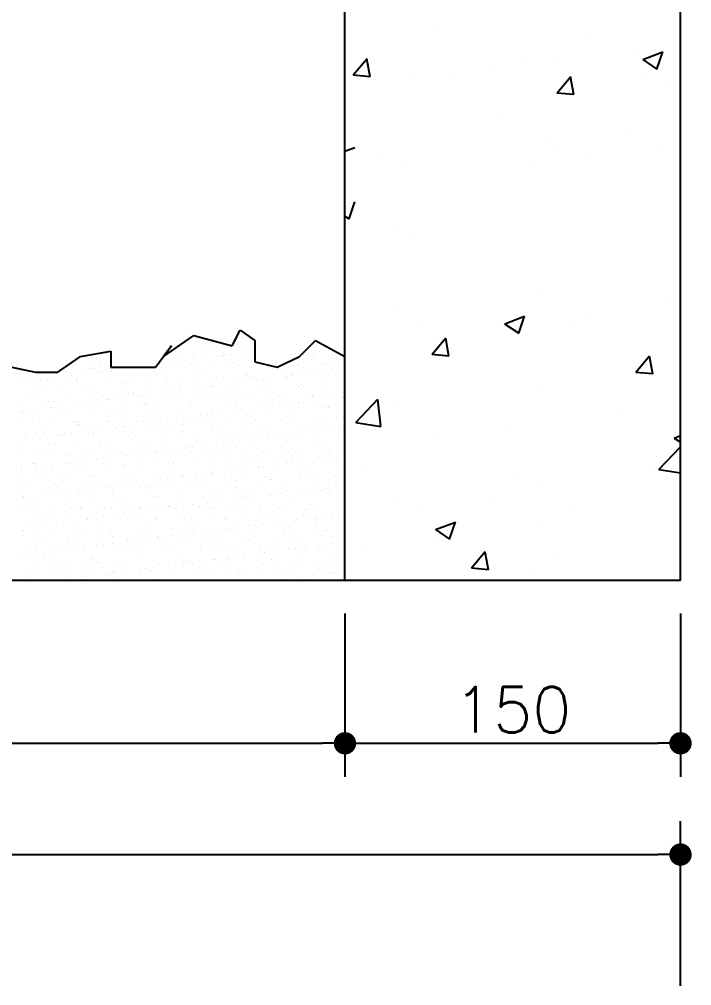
# Model space of a CAD drawing. Extents: x -115 to 23, y 4 to 69.
# Drawn here: x -13.032 to -10.027, y 43.453 to 47.774 of the extents above; entities that cross this region are included whole.
import ezdxf
from ezdxf.enums import TextEntityAlignment as Align

# ---------------------------------------------------------------- set-up
doc = ezdxf.new("R2010")
doc.units = 0
doc.header["$MEASUREMENT"] = 0
doc.layers.get('0').update_dxf_attribs({"linetype": 'CONTINUOUS'})
for name, color, linetype in [('DETALHES', 6, 'CONTINUOUS'), ('nivel', 4, 'CONTINUOUS'), ('PAR', 4, 'CONTINUOUS')]:
    doc.layers.add(name, color=color, linetype=linetype)
doc.styles.add('ROMANS', font='romans.shx', dxfattribs={"height": 0.2})

# ---------------------------------------------------------------- blocks, each defined once
blk = doc.blocks.new('DOT')
at = {"layer": 'PAR', "color": 0, "linetype": 'ByBlock'}
blk.add_line((-0.5, 0), (-1, 0), dxfattribs=at)
at = {"layer": 'PAR', "color": 0, "linetype": 'ByBlock', "const_width": 0.5}
blk.add_lwpolyline([(-0.25, 0, 1), (0.25, 0, 1)], format="xyb", close=True, dxfattribs=at)

msp = doc.modelspace()

# ---------------------------------------------------------------- linework, layer by layer
at = {"color": 0}
for p, q in [((-12.2692, 46.3403), (-12.2692, 46.3403)), ((-12.1757, 46.3296), (-12.1757, 46.3296)), ((-11.7211, 46.3234), (-11.7211, 46.3234)), ((-12.349, 46.2916), (-12.349, 46.2916)), ((-12.326, 46.2858), (-12.326, 46.2858)), ((-12.1933, 46.2919), (-12.1933, 46.2919)), ((-12.1859, 46.3204), (-12.1859, 46.3204)), ((-12.1259, 46.284), (-12.1259, 46.284)), ((-12.055, 46.322), (-12.055, 46.322)), ((-12.0376, 46.2922), (-12.0376, 46.2922)), ((-12.0163, 46.2846), (-12.0163, 46.2846)), ((-11.9903, 46.288), (-11.9903, 46.288)), ((-11.7262, 46.2927), (-11.7262, 46.2927)), ((-12.6793, 46.2463), (-12.6793, 46.2463)), ((-12.6701, 46.2379), (-12.6701, 46.2379)), ((-12.6442, 46.265), (-12.6442, 46.265)), ((-12.3812, 46.2692), (-12.3812, 46.2692)), ((-12.3534, 46.2402), (-12.3534, 46.2402)), ((-12.2855, 46.2491), (-12.2855, 46.2491)), ((-12.2762, 46.2402), (-12.2762, 46.2402)), ((-12.2594, 46.2525), (-12.2594, 46.2525)), ((-12.2503, 46.2709), (-12.2503, 46.2709)), ((-12.2188, 46.2579), (-12.2188, 46.2579)), ((-12.1509, 46.2668), (-12.1509, 46.2668)), ((-12.1248, 46.2703), (-12.1248, 46.2703)), ((-12.1224, 46.2703), (-12.1224, 46.2703)), ((-12.1167, 46.2756), (-12.1167, 46.2756)), ((-12.0842, 46.2756), (-12.0842, 46.2756)), ((-12.0732, 46.2357), (-12.0732, 46.2357)), ((-11.9874, 46.2752), (-11.9874, 46.2752)), ((-11.7286, 46.2762), (-11.7286, 46.2762)), ((-11.7228, 46.2779), (-11.7228, 46.2779)), ((-11.7136, 46.2695), (-11.7136, 46.2695)), ((-13.0297, 46.2041), (-13.0297, 46.2041)), ((-12.8296, 46.2024), (-12.8296, 46.2024)), ((-12.8204, 46.194), (-12.8204, 46.194)), ((-12.717, 46.2276), (-12.717, 46.2276)), ((-12.7116, 46.2132), (-12.7116, 46.2132)), ((-12.6959, 46.2142), (-12.6959, 46.2142)), ((-12.6892, 46.196), (-12.6892, 46.196)), ((-12.6632, 46.1994), (-12.6632, 46.1994)), ((-12.6266, 46.198), (-12.6266, 46.198)), ((-12.6225, 46.2047), (-12.6225, 46.2047)), ((-12.5766, 46.2181), (-12.5766, 46.2181)), ((-12.5546, 46.2137), (-12.5546, 46.2137)), ((-12.5402, 46.2145), (-12.5402, 46.2145)), ((-12.5286, 46.2171), (-12.5286, 46.2171)), ((-12.4265, 46.1963), (-12.4265, 46.1963)), ((-12.4056, 46.2282), (-12.4056, 46.2282)), ((-12.394, 46.2348), (-12.394, 46.2348)), ((-12.3845, 46.2148), (-12.3845, 46.2148)), ((-12.3178, 46.2192), (-12.3178, 46.2192)), ((-12.267, 46.2317), (-12.267, 46.2317)), ((-12.2499, 46.2285), (-12.2499, 46.2285)), ((-12.2288, 46.215), (-12.2288, 46.215)), ((-12.1827, 46.224), (-12.1827, 46.224)), ((-12.0942, 46.2288), (-12.0942, 46.2288)), ((-12.0731, 46.2153), (-12.0731, 46.2153)), ((-12.0518, 46.2257), (-12.0518, 46.2257)), ((-11.9385, 46.229), (-11.9385, 46.229)), ((-11.9239, 46.2251), (-11.9239, 46.2251)), ((-11.9174, 46.2156), (-11.9174, 46.2156)), ((-11.8639, 46.2256), (-11.8639, 46.2256)), ((-11.7889, 46.2299), (-11.7889, 46.2299)), ((-11.7828, 46.2293), (-11.7828, 46.2293)), ((-11.7617, 46.2159), (-11.7617, 46.2159)), ((-11.701, 46.1966), (-11.701, 46.1966)), ((-11.675, 46.2), (-11.675, 46.2)), ((-11.6701, 46.2296), (-11.6701, 46.2296)), ((-11.658, 46.2316), (-11.658, 46.2316)), ((-11.6343, 46.2054), (-11.6343, 46.2054)), ((-11.6271, 46.2296), (-11.6271, 46.2296)), ((-11.606, 46.2162), (-11.606, 46.2162)), ((-13.0263, 46.1516), (-13.0263, 46.1516)), ((-12.9799, 46.1585), (-12.9799, 46.1585)), ((-12.9707, 46.1501), (-12.9707, 46.1501)), ((-12.9584, 46.1605), (-12.9584, 46.1605)), ((-12.9324, 46.1639), (-12.9324, 46.1639)), ((-12.9314, 46.1653), (-12.9314, 46.1653)), ((-12.9069, 46.1621), (-12.9069, 46.1621)), ((-12.8917, 46.1693), (-12.8917, 46.1693)), ((-12.8238, 46.1782), (-12.8238, 46.1782)), ((-12.7978, 46.1817), (-12.7978, 46.1817)), ((-12.7769, 46.1541), (-12.7769, 46.1541)), ((-12.7757, 46.1656), (-12.7757, 46.1656)), ((-12.7719, 46.167), (-12.7719, 46.167)), ((-12.7571, 46.187), (-12.7571, 46.187)), ((-12.641, 46.1686), (-12.641, 46.1686)), ((-12.62, 46.1658), (-12.62, 46.1658)), ((-12.5768, 46.1524), (-12.5768, 46.1524)), ((-12.5131, 46.168), (-12.5131, 46.168)), ((-12.4643, 46.1661), (-12.4643, 46.1661)), ((-12.4173, 46.1878), (-12.4173, 46.1878)), ((-12.3781, 46.1729), (-12.3781, 46.1729)), ((-12.3086, 46.1664), (-12.3086, 46.1664)), ((-12.2472, 46.1746), (-12.2472, 46.1746)), ((-12.2235, 46.1919), (-12.2235, 46.1919)), ((-12.1529, 46.1667), (-12.1529, 46.1667)), ((-12.1193, 46.1739), (-12.1193, 46.1739)), ((-12.0381, 46.1522), (-12.0381, 46.1522)), ((-12.0234, 46.1901), (-12.0234, 46.1901)), ((-12.0142, 46.1817), (-12.0142, 46.1817)), ((-11.9972, 46.167), (-11.9972, 46.167)), ((-11.9842, 46.1788), (-11.9842, 46.1788)), ((-11.9702, 46.1612), (-11.9702, 46.1612)), ((-11.9442, 46.1646), (-11.9442, 46.1646)), ((-11.9035, 46.1699), (-11.9035, 46.1699)), ((-11.8534, 46.1805), (-11.8534, 46.1805)), ((-11.8415, 46.1673), (-11.8415, 46.1673)), ((-11.8356, 46.1789), (-11.8356, 46.1789)), ((-11.8204, 46.1857), (-11.8204, 46.1857)), ((-11.8096, 46.1823), (-11.8096, 46.1823)), ((-11.7689, 46.1877), (-11.7689, 46.1877)), ((-11.7255, 46.1799), (-11.7255, 46.1799)), ((-11.6858, 46.1675), (-11.6858, 46.1675)), ((-11.6203, 46.184), (-11.6203, 46.184)), ((-11.6111, 46.1756), (-11.6111, 46.1756)), ((-11.5904, 46.1847), (-11.5904, 46.1847)), ((-12.9672, 46.1158), (-12.9672, 46.1158)), ((-12.9272, 46.1102), (-12.9272, 46.1102)), ((-12.8364, 46.1175), (-12.8364, 46.1175)), ((-12.7271, 46.1085), (-12.7271, 46.1085)), ((-12.7085, 46.1169), (-12.7085, 46.1169)), ((-12.5734, 46.1218), (-12.5734, 46.1218)), ((-12.5676, 46.1439), (-12.5676, 46.1439)), ((-12.4425, 46.1234), (-12.4425, 46.1234)), ((-12.3739, 46.108), (-12.3739, 46.108)), ((-12.3738, 46.148), (-12.3738, 46.148)), ((-12.3479, 46.1114), (-12.3479, 46.1114)), ((-12.3146, 46.1228), (-12.3146, 46.1228)), ((-12.3073, 46.1168), (-12.3073, 46.1168)), ((-12.2394, 46.1257), (-12.2394, 46.1257)), ((-12.2133, 46.1292), (-12.2133, 46.1292)), ((-12.1796, 46.1277), (-12.1796, 46.1277)), ((-12.1737, 46.1463), (-12.1737, 46.1463)), ((-12.1727, 46.1345), (-12.1727, 46.1345)), ((-12.1645, 46.1378), (-12.1645, 46.1378)), ((-12.1048, 46.1434), (-12.1048, 46.1434)), ((-12.0787, 46.1469), (-12.0787, 46.1469)), ((-12.0487, 46.1293), (-12.0487, 46.1293)), ((-11.9707, 46.1418), (-11.9707, 46.1418)), ((-11.9208, 46.1287), (-11.9208, 46.1287)), ((-11.7858, 46.1336), (-11.7858, 46.1336)), ((-11.7707, 46.1401), (-11.7707, 46.1401)), ((-11.7614, 46.1317), (-11.7614, 46.1317)), ((-11.6549, 46.1353), (-11.6549, 46.1353)), ((-13.0317, 46.0664), (-13.0317, 46.0664)), ((-12.9881, 46.1019), (-12.9881, 46.1019)), ((-12.967, 46.0884), (-12.967, 46.0884)), ((-12.9038, 46.0658), (-12.9038, 46.0658)), ((-12.8775, 46.0646), (-12.8775, 46.0646)), ((-12.8323, 46.1021), (-12.8323, 46.1021)), ((-12.8113, 46.0887), (-12.8113, 46.0887)), ((-12.7687, 46.0706), (-12.7687, 46.0706)), ((-12.7179, 46.1001), (-12.7179, 46.1001)), ((-12.711, 46.0636), (-12.711, 46.0636)), ((-12.6766, 46.1024), (-12.6766, 46.1024)), ((-12.6556, 46.089), (-12.6556, 46.089)), ((-12.6431, 46.0726), (-12.6431, 46.0726)), ((-12.6379, 46.0723), (-12.6379, 46.0723)), ((-12.6171, 46.076), (-12.6171, 46.076)), ((-12.5764, 46.0813), (-12.5764, 46.0813)), ((-12.5241, 46.1041), (-12.5241, 46.1041)), ((-12.5209, 46.1027), (-12.5209, 46.1027)), ((-12.51, 46.0717), (-12.51, 46.0717)), ((-12.5085, 46.0903), (-12.5085, 46.0903)), ((-12.4998, 46.0893), (-12.4998, 46.0893)), ((-12.4825, 46.0937), (-12.4825, 46.0937)), ((-12.4419, 46.0991), (-12.4419, 46.0991)), ((-12.3749, 46.0765), (-12.3749, 46.0765)), ((-12.3652, 46.103), (-12.3652, 46.103)), ((-12.3441, 46.0896), (-12.3441, 46.0896)), ((-12.3241, 46.1024), (-12.3241, 46.1024)), ((-12.3148, 46.0939), (-12.3148, 46.0939)), ((-12.244, 46.0782), (-12.244, 46.0782)), ((-12.2095, 46.1033), (-12.2095, 46.1033)), ((-12.1884, 46.0898), (-12.1884, 46.0898)), ((-12.121, 46.0979), (-12.121, 46.0979)), ((-12.1161, 46.0776), (-12.1161, 46.0776)), ((-12.0538, 46.1036), (-12.0538, 46.1036)), ((-12.0327, 46.0901), (-12.0327, 46.0901)), ((-11.9811, 46.0825), (-11.9811, 46.0825)), ((-11.921, 46.0962), (-11.921, 46.0962)), ((-11.9117, 46.0878), (-11.9117, 46.0878)), ((-11.8981, 46.1038), (-11.8981, 46.1038)), ((-11.877, 46.0904), (-11.877, 46.0904)), ((-11.8502, 46.0841), (-11.8502, 46.0841)), ((-11.7424, 46.1041), (-11.7424, 46.1041)), ((-11.7228, 46.0643), (-11.7228, 46.0643)), ((-11.7223, 46.0835), (-11.7223, 46.0835)), ((-11.7213, 46.0907), (-11.7213, 46.0907)), ((-11.7179, 46.0918), (-11.7179, 46.0918)), ((-11.6549, 46.0732), (-11.6549, 46.0732)), ((-11.6289, 46.0766), (-11.6289, 46.0766)), ((-11.5882, 46.082), (-11.5882, 46.082)), ((-11.5873, 46.0884), (-11.5873, 46.0884)), ((-11.5867, 46.1044), (-11.5867, 46.1044)), ((-13.0278, 46.0207), (-13.0278, 46.0207)), ((-13.0209, 46.0228), (-13.0209, 46.0228)), ((-12.9802, 46.0282), (-12.9802, 46.0282)), ((-12.9123, 46.0371), (-12.9123, 46.0371)), ((-12.8911, 46.0401), (-12.8911, 46.0401)), ((-12.8863, 46.0406), (-12.8863, 46.0406)), ((-12.8682, 46.0562), (-12.8682, 46.0562)), ((-12.8456, 46.0459), (-12.8456, 46.0459)), ((-12.8332, 46.0212), (-12.8332, 46.0212)), ((-12.7777, 46.0548), (-12.7777, 46.0548)), ((-12.7517, 46.0583), (-12.7517, 46.0583)), ((-12.7354, 46.0404), (-12.7354, 46.0404)), ((-12.7053, 46.0206), (-12.7053, 46.0206)), ((-12.6744, 46.0602), (-12.6744, 46.0602)), ((-12.5796, 46.0406), (-12.5796, 46.0406)), ((-12.5703, 46.0254), (-12.5703, 46.0254)), ((-12.4744, 46.0585), (-12.4744, 46.0585)), ((-12.4651, 46.05), (-12.4651, 46.05)), ((-12.4394, 46.0271), (-12.4394, 46.0271)), ((-12.4239, 46.0409), (-12.4239, 46.0409)), ((-12.3115, 46.0265), (-12.3115, 46.0265)), ((-12.2713, 46.0541), (-12.2713, 46.0541)), ((-12.2682, 46.0412), (-12.2682, 46.0412)), ((-12.1764, 46.0313), (-12.1764, 46.0313)), ((-12.1125, 46.0415), (-12.1125, 46.0415)), ((-12.0713, 46.0523), (-12.0713, 46.0523)), ((-12.062, 46.0439), (-12.062, 46.0439)), ((-12.0587, 46.0201), (-12.0587, 46.0201)), ((-12.0456, 46.033), (-12.0456, 46.033)), ((-12.0326, 46.0235), (-12.0326, 46.0235)), ((-11.992, 46.0288), (-11.992, 46.0288)), ((-11.9568, 46.0418), (-11.9568, 46.0418)), ((-11.9241, 46.0378), (-11.9241, 46.0378)), ((-11.9176, 46.0324), (-11.9176, 46.0324)), ((-11.8981, 46.0412), (-11.8981, 46.0412)), ((-11.8682, 46.0479), (-11.8682, 46.0479)), ((-11.8574, 46.0466), (-11.8574, 46.0466)), ((-11.8011, 46.0421), (-11.8011, 46.0421)), ((-11.7895, 46.0555), (-11.7895, 46.0555)), ((-11.7826, 46.0373), (-11.7826, 46.0373)), ((-11.7635, 46.0589), (-11.7635, 46.0589)), ((-11.6682, 46.0462), (-11.6682, 46.0462)), ((-11.659, 46.0378), (-11.659, 46.0378)), ((-11.6517, 46.0389), (-11.6517, 46.0389)), ((-11.6454, 46.0423), (-11.6454, 46.0423)), ((-13.0185, 46.0123), (-13.0185, 46.0123)), ((-12.9641, 46.0195), (-12.9641, 46.0195)), ((-12.9477, 45.9767), (-12.9477, 45.9767)), ((-12.8247, 46.0163), (-12.8247, 46.0163)), ((-12.792, 45.9769), (-12.792, 45.9769)), ((-12.6363, 45.9772), (-12.6363, 45.9772)), ((-12.6247, 46.0146), (-12.6247, 46.0146)), ((-12.6154, 46.0062), (-12.6154, 46.0062)), ((-12.4805, 45.9775), (-12.4805, 45.9775)), ((-12.4216, 46.0102), (-12.4216, 46.0102)), ((-12.3718, 45.9802), (-12.3718, 45.9802)), ((-12.3278, 45.9846), (-12.3278, 45.9846)), ((-12.3248, 45.9778), (-12.3248, 45.9778)), ((-12.3018, 45.988), (-12.3018, 45.988)), ((-12.2612, 45.9934), (-12.2612, 45.9934)), ((-12.2409, 45.9819), (-12.2409, 45.9819)), ((-12.2216, 46.0085), (-12.2216, 46.0085)), ((-12.2124, 46), (-12.2124, 46)), ((-12.1933, 46.0023), (-12.1933, 46.0023)), ((-12.1691, 45.9781), (-12.1691, 45.9781)), ((-12.1672, 46.0058), (-12.1672, 46.0058)), ((-12.1266, 46.0111), (-12.1266, 46.0111)), ((-12.113, 45.9813), (-12.113, 45.9813)), ((-12.0185, 46.004), (-12.0185, 46.004)), ((-12.0134, 45.9784), (-12.0134, 45.9784)), ((-11.9779, 45.9861), (-11.9779, 45.9861)), ((-11.8577, 45.9786), (-11.8577, 45.9786)), ((-11.8471, 45.9878), (-11.8471, 45.9878)), ((-11.8185, 46.0023), (-11.8185, 46.0023)), ((-11.8093, 45.9939), (-11.8093, 45.9939)), ((-11.7192, 45.9872), (-11.7192, 45.9872)), ((-11.702, 45.9789), (-11.702, 45.9789)), ((-11.6155, 45.9979), (-11.6155, 45.9979)), ((-11.5841, 45.992), (-11.5841, 45.992)), ((-13.0285, 45.97), (-13.0285, 45.97)), ((-12.975, 45.9724), (-12.975, 45.9724)), ((-12.9266, 45.9632), (-12.9266, 45.9632)), ((-12.9006, 45.9694), (-12.9006, 45.9694)), ((-12.775, 45.9707), (-12.775, 45.9707)), ((-12.7709, 45.9635), (-12.7709, 45.9635)), ((-12.7658, 45.9623), (-12.7658, 45.9623)), ((-12.7656, 45.9743), (-12.7656, 45.9743)), ((-12.7056, 45.9349), (-12.7056, 45.9349)), ((-12.6649, 45.9402), (-12.6649, 45.9402)), ((-12.6347, 45.976), (-12.6347, 45.976)), ((-12.6152, 45.9638), (-12.6152, 45.9638)), ((-12.597, 45.9492), (-12.597, 45.9492)), ((-12.5719, 45.9663), (-12.5719, 45.9663)), ((-12.571, 45.9526), (-12.571, 45.9526)), ((-12.5303, 45.958), (-12.5303, 45.958)), ((-12.5068, 45.9753), (-12.5068, 45.9753)), ((-12.4624, 45.9669), (-12.4624, 45.9669)), ((-12.4595, 45.9641), (-12.4595, 45.9641)), ((-12.4364, 45.9703), (-12.4364, 45.9703)), ((-12.3958, 45.9757), (-12.3958, 45.9757)), ((-12.3719, 45.9646), (-12.3719, 45.9646)), ((-12.3627, 45.9561), (-12.3627, 45.9561)), ((-12.3038, 45.9644), (-12.3038, 45.9644)), ((-12.1733, 45.935), (-12.1733, 45.935)), ((-12.1689, 45.9602), (-12.1689, 45.9602)), ((-12.1481, 45.9646), (-12.1481, 45.9646)), ((-12.0424, 45.9367), (-12.0424, 45.9367)), ((-11.9923, 45.9649), (-11.9923, 45.9649)), ((-11.9688, 45.9584), (-11.9688, 45.9584)), ((-11.9596, 45.95), (-11.9596, 45.95)), ((-11.9145, 45.9361), (-11.9145, 45.9361)), ((-11.8366, 45.9652), (-11.8366, 45.9652)), ((-11.7795, 45.9409), (-11.7795, 45.9409)), ((-11.7658, 45.954), (-11.7658, 45.954)), ((-11.7174, 45.9355), (-11.7174, 45.9355)), ((-11.6809, 45.9655), (-11.6809, 45.9655)), ((-11.6767, 45.9409), (-11.6767, 45.9409)), ((-11.6486, 45.9426), (-11.6486, 45.9426)), ((-11.6088, 45.9498), (-11.6088, 45.9498)), ((-11.5828, 45.9532), (-11.5828, 45.9532)), ((-13.0064, 45.9146), (-13.0064, 45.9146)), ((-13.0008, 45.896), (-13.0008, 45.896)), ((-12.9748, 45.8994), (-12.9748, 45.8994)), ((-12.9609, 45.9232), (-12.9609, 45.9232)), ((-12.9341, 45.9048), (-12.9341, 45.9048)), ((-12.9253, 45.9268), (-12.9253, 45.9268)), ((-12.9161, 45.9184), (-12.9161, 45.9184)), ((-12.8662, 45.9137), (-12.8662, 45.9137)), ((-12.8507, 45.9149), (-12.8507, 45.9149)), ((-12.8402, 45.9172), (-12.8402, 45.9172)), ((-12.8301, 45.9248), (-12.8301, 45.9248)), ((-12.7995, 45.9225), (-12.7995, 45.9225)), ((-12.7316, 45.9315), (-12.7316, 45.9315)), ((-12.7223, 45.9224), (-12.7223, 45.9224)), ((-12.7022, 45.9242), (-12.7022, 45.9242)), ((-12.695, 45.9151), (-12.695, 45.9151)), ((-12.5671, 45.9291), (-12.5671, 45.9291)), ((-12.5393, 45.9154), (-12.5393, 45.9154)), ((-12.5222, 45.9207), (-12.5222, 45.9207)), ((-12.513, 45.9123), (-12.513, 45.9123)), ((-12.4362, 45.9307), (-12.4362, 45.9307)), ((-12.3836, 45.9157), (-12.3836, 45.9157)), ((-12.3192, 45.9163), (-12.3192, 45.9163)), ((-12.3083, 45.9301), (-12.3083, 45.9301)), ((-12.2279, 45.916), (-12.2279, 45.916)), ((-12.1191, 45.9146), (-12.1191, 45.9146)), ((-12.1099, 45.9061), (-12.1099, 45.9061)), ((-12.0721, 45.9163), (-12.0721, 45.9163)), ((-12.0126, 45.8967), (-12.0126, 45.8967)), ((-11.9865, 45.9001), (-11.9865, 45.9001)), ((-11.9459, 45.9054), (-11.9459, 45.9054)), ((-11.9164, 45.9166), (-11.9164, 45.9166)), ((-11.9161, 45.9101), (-11.9161, 45.9101)), ((-11.878, 45.9144), (-11.878, 45.9144)), ((-11.852, 45.9178), (-11.852, 45.9178)), ((-11.8439, 45.8915), (-11.8439, 45.8915)), ((-11.8113, 45.9232), (-11.8113, 45.9232)), ((-11.7607, 45.9168), (-11.7607, 45.9168)), ((-11.7434, 45.9321), (-11.7434, 45.9321)), ((-11.716, 45.9084), (-11.716, 45.9084)), ((-11.716, 45.8908), (-11.716, 45.8908)), ((-11.7068, 45.9), (-11.7068, 45.9)), ((-11.605, 45.9171), (-11.605, 45.9171)), ((-11.581, 45.8957), (-11.581, 45.8957)), ((-13.0254, 45.8737), (-13.0254, 45.8737)), ((-12.9073, 45.8515), (-12.9073, 45.8515)), ((-12.8975, 45.8731), (-12.8975, 45.8731)), ((-12.8726, 45.8785), (-12.8726, 45.8785)), ((-12.7624, 45.8779), (-12.7624, 45.8779)), ((-12.7516, 45.8517), (-12.7516, 45.8517)), ((-12.6725, 45.8768), (-12.6725, 45.8768)), ((-12.6633, 45.8684), (-12.6633, 45.8684)), ((-12.6316, 45.8796), (-12.6316, 45.8796)), ((-12.5959, 45.852), (-12.5959, 45.852)), ((-12.5037, 45.879), (-12.5037, 45.879)), ((-12.4695, 45.8724), (-12.4695, 45.8724)), ((-12.4402, 45.8523), (-12.4402, 45.8523)), ((-12.3903, 45.8469), (-12.3903, 45.8469)), ((-12.3686, 45.8839), (-12.3686, 45.8839)), ((-12.3497, 45.8523), (-12.3497, 45.8523)), ((-12.2845, 45.8526), (-12.2845, 45.8526)), ((-12.2817, 45.8612), (-12.2817, 45.8612)), ((-12.2694, 45.8707), (-12.2694, 45.8707)), ((-12.2602, 45.8622), (-12.2602, 45.8622)), ((-12.2557, 45.8647), (-12.2557, 45.8647)), ((-12.2377, 45.8855), (-12.2377, 45.8855)), ((-12.2151, 45.87), (-12.2151, 45.87)), ((-12.1472, 45.8789), (-12.1472, 45.8789)), ((-12.1288, 45.8529), (-12.1288, 45.8529)), ((-12.1211, 45.8824), (-12.1211, 45.8824)), ((-12.1098, 45.8849), (-12.1098, 45.8849)), ((-12.0805, 45.8877), (-12.0805, 45.8877)), ((-12.0664, 45.8663), (-12.0664, 45.8663)), ((-11.9748, 45.8898), (-11.9748, 45.8898)), ((-11.973, 45.8531), (-11.973, 45.8531)), ((-11.8663, 45.8645), (-11.8663, 45.8645)), ((-11.8571, 45.8561), (-11.8571, 45.8561)), ((-11.8173, 45.8534), (-11.8173, 45.8534)), ((-11.6633, 45.8601), (-11.6633, 45.8601)), ((-11.6616, 45.8537), (-11.6616, 45.8537)), ((-13.0229, 45.8346), (-13.0229, 45.8346)), ((-12.9578, 45.8268), (-12.9578, 45.8268)), ((-12.8862, 45.838), (-12.8862, 45.838)), ((-12.8269, 45.8285), (-12.8269, 45.8285)), ((-12.8228, 45.8329), (-12.8228, 45.8329)), ((-12.8136, 45.8245), (-12.8136, 45.8245)), ((-12.7305, 45.8383), (-12.7305, 45.8383)), ((-12.699, 45.8279), (-12.699, 45.8279)), ((-12.6855, 45.8081), (-12.6855, 45.8081)), ((-12.6595, 45.8115), (-12.6595, 45.8115)), ((-12.6198, 45.8285), (-12.6198, 45.8285)), ((-12.6188, 45.8168), (-12.6188, 45.8168)), ((-12.5748, 45.8386), (-12.5748, 45.8386)), ((-12.564, 45.8327), (-12.564, 45.8327)), ((-12.5509, 45.8258), (-12.5509, 45.8258)), ((-12.5249, 45.8292), (-12.5249, 45.8292)), ((-12.4842, 45.8346), (-12.4842, 45.8346)), ((-12.4331, 45.8344), (-12.4331, 45.8344)), ((-12.4197, 45.8268), (-12.4197, 45.8268)), ((-12.4191, 45.8389), (-12.4191, 45.8389)), ((-12.4163, 45.8435), (-12.4163, 45.8435)), ((-12.4105, 45.8183), (-12.4105, 45.8183)), ((-12.3052, 45.8338), (-12.3052, 45.8338)), ((-12.2634, 45.8391), (-12.2634, 45.8391)), ((-12.2167, 45.8224), (-12.2167, 45.8224)), ((-12.1701, 45.8387), (-12.1701, 45.8387)), ((-12.1077, 45.8394), (-12.1077, 45.8394)), ((-12.0393, 45.8403), (-12.0393, 45.8403)), ((-12.0166, 45.8206), (-12.0166, 45.8206)), ((-12.0074, 45.8122), (-12.0074, 45.8122)), ((-11.952, 45.8397), (-11.952, 45.8397)), ((-11.9113, 45.8397), (-11.9113, 45.8397)), ((-11.8136, 45.8162), (-11.8136, 45.8162)), ((-11.7963, 45.84), (-11.7963, 45.84)), ((-11.7763, 45.8446), (-11.7763, 45.8446)), ((-11.6973, 45.8087), (-11.6973, 45.8087)), ((-11.6713, 45.8121), (-11.6713, 45.8121)), ((-11.6454, 45.8462), (-11.6454, 45.8462)), ((-11.6405, 45.8403), (-11.6405, 45.8403)), ((-11.6306, 45.8175), (-11.6306, 45.8175)), ((-11.6135, 45.8145), (-11.6135, 45.8145)), ((-11.6043, 45.8061), (-11.6043, 45.8061)), ((-13.0226, 45.7637), (-13.0226, 45.7637)), ((-13.0222, 45.7774), (-13.0222, 45.7774)), ((-12.9731, 45.789), (-12.9731, 45.789)), ((-12.966, 45.7894), (-12.966, 45.7894)), ((-12.9639, 45.7806), (-12.9639, 45.7806)), ((-12.9547, 45.7726), (-12.9547, 45.7726)), ((-12.9287, 45.7761), (-12.9287, 45.7761)), ((-12.8943, 45.7767), (-12.8943, 45.7767)), ((-12.888, 45.7814), (-12.888, 45.7814)), ((-12.8201, 45.7904), (-12.8201, 45.7904)), ((-12.8103, 45.7897), (-12.8103, 45.7897)), ((-12.7941, 45.7938), (-12.7941, 45.7938)), ((-12.7701, 45.7846), (-12.7701, 45.7846)), ((-12.7593, 45.7816), (-12.7593, 45.7816)), ((-12.7534, 45.7991), (-12.7534, 45.7991)), ((-12.6546, 45.7899), (-12.6546, 45.7899)), ((-12.6284, 45.7833), (-12.6284, 45.7833)), ((-12.57, 45.7829), (-12.57, 45.7829)), ((-12.5608, 45.7745), (-12.5608, 45.7745)), ((-12.5005, 45.7827), (-12.5005, 45.7827)), ((-12.4989, 45.7902), (-12.4989, 45.7902)), ((-12.367, 45.7785), (-12.367, 45.7785)), ((-12.3655, 45.7875), (-12.3655, 45.7875)), ((-12.3432, 45.7905), (-12.3432, 45.7905)), ((-12.2346, 45.7892), (-12.2346, 45.7892)), ((-12.1875, 45.7908), (-12.1875, 45.7908)), ((-12.1669, 45.7768), (-12.1669, 45.7768)), ((-12.1577, 45.7683), (-12.1577, 45.7683)), ((-12.1067, 45.7886), (-12.1067, 45.7886)), ((-12.0344, 45.7643), (-12.0344, 45.7643)), ((-12.0318, 45.7911), (-12.0318, 45.7911)), ((-11.9716, 45.7934), (-11.9716, 45.7934)), ((-11.9665, 45.7733), (-11.9665, 45.7733)), ((-11.9639, 45.7723), (-11.9639, 45.7723)), ((-11.9404, 45.7767), (-11.9404, 45.7767)), ((-11.8998, 45.7821), (-11.8998, 45.7821)), ((-11.8761, 45.7914), (-11.8761, 45.7914)), ((-11.8408, 45.7951), (-11.8408, 45.7951)), ((-11.8319, 45.791), (-11.8319, 45.791)), ((-11.8059, 45.7944), (-11.8059, 45.7944)), ((-11.7652, 45.7998), (-11.7652, 45.7998)), ((-11.7638, 45.7706), (-11.7638, 45.7706)), ((-11.7546, 45.7622), (-11.7546, 45.7622)), ((-11.7203, 45.7916), (-11.7203, 45.7916)), ((-11.7129, 45.7945), (-11.7129, 45.7945)), ((-11.5778, 45.7994), (-11.5778, 45.7994)), ((-13.0226, 45.726), (-13.0226, 45.726)), ((-12.9546, 45.7305), (-12.9546, 45.7305)), ((-12.9204, 45.7407), (-12.9204, 45.7407)), ((-12.8669, 45.7262), (-12.8669, 45.7262)), ((-12.8238, 45.7321), (-12.8238, 45.7321)), ((-12.7203, 45.739), (-12.7203, 45.739)), ((-12.7112, 45.7265), (-12.7112, 45.7265)), ((-12.7111, 45.7306), (-12.7111, 45.7306)), ((-12.6959, 45.7315), (-12.6959, 45.7315)), ((-12.5608, 45.7364), (-12.5608, 45.7364)), ((-12.5555, 45.7268), (-12.5555, 45.7268)), ((-12.5173, 45.7346), (-12.5173, 45.7346)), ((-12.4299, 45.7381), (-12.4299, 45.7381)), ((-12.3998, 45.7271), (-12.3998, 45.7271)), ((-12.3702, 45.7201), (-12.3702, 45.7201)), ((-12.3442, 45.7235), (-12.3442, 45.7235)), ((-12.3172, 45.7329), (-12.3172, 45.7329)), ((-12.308, 45.7244), (-12.308, 45.7244)), ((-12.3036, 45.7289), (-12.3036, 45.7289)), ((-12.302, 45.7374), (-12.302, 45.7374)), ((-12.2441, 45.7274), (-12.2441, 45.7274)), ((-12.2356, 45.7378), (-12.2356, 45.7378)), ((-12.2096, 45.7413), (-12.2096, 45.7413)), ((-12.169, 45.7466), (-12.169, 45.7466)), ((-12.167, 45.7423), (-12.167, 45.7423)), ((-12.1142, 45.7285), (-12.1142, 45.7285)), ((-12.1011, 45.7556), (-12.1011, 45.7556)), ((-12.0884, 45.7277), (-12.0884, 45.7277)), ((-12.075, 45.759), (-12.075, 45.759)), ((-12.0361, 45.744), (-12.0361, 45.744)), ((-11.9327, 45.7279), (-11.9327, 45.7279)), ((-11.9141, 45.7267), (-11.9141, 45.7267)), ((-11.9082, 45.7434), (-11.9082, 45.7434)), ((-11.9049, 45.7183), (-11.9049, 45.7183)), ((-11.777, 45.7282), (-11.777, 45.7282)), ((-11.7732, 45.7482), (-11.7732, 45.7482)), ((-11.7111, 45.7223), (-11.7111, 45.7223)), ((-11.6423, 45.7499), (-11.6423, 45.7499)), ((-11.6213, 45.7285), (-11.6213, 45.7285)), ((-13.0191, 45.681), (-13.0191, 45.681)), ((-13.0015, 45.7125), (-13.0015, 45.7125)), ((-12.8912, 45.6804), (-12.8912, 45.6804)), ((-12.8706, 45.6951), (-12.8706, 45.6951)), ((-12.8614, 45.6867), (-12.8614, 45.6867)), ((-12.8458, 45.7128), (-12.8458, 45.7128)), ((-12.7561, 45.6853), (-12.7561, 45.6853)), ((-12.7073, 45.6757), (-12.7073, 45.6757)), ((-12.6901, 45.7131), (-12.6901, 45.7131)), ((-12.6676, 45.6907), (-12.6676, 45.6907)), ((-12.6394, 45.6847), (-12.6394, 45.6847)), ((-12.6253, 45.6869), (-12.6253, 45.6869)), ((-12.6134, 45.6881), (-12.6134, 45.6881)), ((-12.5727, 45.6935), (-12.5727, 45.6935)), ((-12.5344, 45.7134), (-12.5344, 45.7134)), ((-12.5048, 45.7024), (-12.5048, 45.7024)), ((-12.4974, 45.6863), (-12.4974, 45.6863)), ((-12.4788, 45.7058), (-12.4788, 45.7058)), ((-12.4675, 45.689), (-12.4675, 45.689)), ((-12.4583, 45.6806), (-12.4583, 45.6806)), ((-12.4381, 45.7112), (-12.4381, 45.7112)), ((-12.3787, 45.7137), (-12.3787, 45.7137)), ((-12.3623, 45.6912), (-12.3623, 45.6912)), ((-12.2645, 45.6846), (-12.2645, 45.6846)), ((-12.2314, 45.6929), (-12.2314, 45.6929)), ((-12.223, 45.7139), (-12.223, 45.7139)), ((-12.1035, 45.6922), (-12.1035, 45.6922)), ((-12.0673, 45.7142), (-12.0673, 45.7142)), ((-12.0644, 45.6829), (-12.0644, 45.6829)), ((-12.0552, 45.6744), (-12.0552, 45.6744)), ((-11.9685, 45.6971), (-11.9685, 45.6971)), ((-11.9116, 45.7145), (-11.9116, 45.7145)), ((-11.8614, 45.6784), (-11.8614, 45.6784)), ((-11.8376, 45.6988), (-11.8376, 45.6988)), ((-11.7559, 45.7148), (-11.7559, 45.7148)), ((-11.7191, 45.6764), (-11.7191, 45.6764)), ((-11.7097, 45.6982), (-11.7097, 45.6982)), ((-11.6613, 45.6767), (-11.6613, 45.6767)), ((-11.6512, 45.6853), (-11.6512, 45.6853)), ((-11.6252, 45.6888), (-11.6252, 45.6888)), ((-11.6002, 45.7151), (-11.6002, 45.7151)), ((-11.5845, 45.6941), (-11.5845, 45.6941)), ((-13.0209, 45.6513), (-13.0209, 45.6513)), ((-13.0172, 45.635), (-13.0172, 45.635)), ((-13.0117, 45.6428), (-13.0117, 45.6428)), ((-12.9765, 45.6403), (-12.9765, 45.6403)), ((-12.9515, 45.6341), (-12.9515, 45.6341)), ((-12.9256, 45.6642), (-12.9256, 45.6642)), ((-12.9086, 45.6492), (-12.9086, 45.6492)), ((-12.8826, 45.6527), (-12.8826, 45.6527)), ((-12.8419, 45.658), (-12.8419, 45.658)), ((-12.8206, 45.6358), (-12.8206, 45.6358)), ((-12.8179, 45.6468), (-12.8179, 45.6468)), ((-12.774, 45.667), (-12.774, 45.667)), ((-12.7699, 45.6645), (-12.7699, 45.6645)), ((-12.748, 45.6704), (-12.748, 45.6704)), ((-12.6927, 45.6352), (-12.6927, 45.6352)), ((-12.6178, 45.6451), (-12.6178, 45.6451)), ((-12.6142, 45.6647), (-12.6142, 45.6647)), ((-12.6086, 45.6367), (-12.6086, 45.6367)), ((-12.5577, 45.6401), (-12.5577, 45.6401)), ((-12.4585, 45.665), (-12.4585, 45.665)), ((-12.4268, 45.6417), (-12.4268, 45.6417)), ((-12.4148, 45.6407), (-12.4148, 45.6407)), ((-12.3028, 45.6653), (-12.3028, 45.6653)), ((-12.2989, 45.6411), (-12.2989, 45.6411)), ((-12.2147, 45.639), (-12.2147, 45.639)), ((-12.1638, 45.646), (-12.1638, 45.646)), ((-12.1471, 45.6656), (-12.1471, 45.6656)), ((-12.055, 45.6322), (-12.055, 45.6322)), ((-12.033, 45.6476), (-12.033, 45.6476)), ((-12.0289, 45.6356), (-12.0289, 45.6356)), ((-12.0117, 45.6346), (-12.0117, 45.6346)), ((-11.9914, 45.6659), (-11.9914, 45.6659)), ((-11.9883, 45.6409), (-11.9883, 45.6409)), ((-11.9204, 45.6499), (-11.9204, 45.6499)), ((-11.905, 45.647), (-11.905, 45.647)), ((-11.8943, 45.6533), (-11.8943, 45.6533)), ((-11.8537, 45.6587), (-11.8537, 45.6587)), ((-11.8357, 45.6662), (-11.8357, 45.6662)), ((-11.8116, 45.6328), (-11.8116, 45.6328)), ((-11.7858, 45.6676), (-11.7858, 45.6676)), ((-11.77, 45.6519), (-11.77, 45.6519)), ((-11.7598, 45.671), (-11.7598, 45.671)), ((-11.68, 45.6664), (-11.68, 45.6664)), ((-11.6521, 45.6683), (-11.6521, 45.6683)), ((-11.6391, 45.6536), (-11.6391, 45.6536)), ((-12.9822, 45.6008), (-12.9822, 45.6008)), ((-12.9682, 45.6029), (-12.9682, 45.6029)), ((-12.8265, 45.601), (-12.8265, 45.601)), ((-12.8054, 45.5876), (-12.8054, 45.5876)), ((-12.7681, 45.6012), (-12.7681, 45.6012)), ((-12.7589, 45.5928), (-12.7589, 45.5928)), ((-12.753, 45.5889), (-12.753, 45.5889)), ((-12.6708, 45.6013), (-12.6708, 45.6013)), ((-12.6497, 45.5879), (-12.6497, 45.5879)), ((-12.6221, 45.5906), (-12.6221, 45.5906)), ((-12.5651, 45.5968), (-12.5651, 45.5968)), ((-12.5151, 45.6016), (-12.5151, 45.6016)), ((-12.4942, 45.59), (-12.4942, 45.59)), ((-12.494, 45.5882), (-12.494, 45.5882)), ((-12.392, 45.5878), (-12.392, 45.5878)), ((-12.365, 45.5951), (-12.365, 45.5951)), ((-12.3594, 45.6019), (-12.3594, 45.6019)), ((-12.3592, 45.5948), (-12.3592, 45.5948)), ((-12.3383, 45.5885), (-12.3383, 45.5885)), ((-12.3241, 45.5967), (-12.3241, 45.5967)), ((-12.2981, 45.6002), (-12.2981, 45.6002)), ((-12.2575, 45.6055), (-12.2575, 45.6055)), ((-12.2283, 45.5965), (-12.2283, 45.5965)), ((-12.2055, 45.6305), (-12.2055, 45.6305)), ((-12.2037, 45.6022), (-12.2037, 45.6022)), ((-12.1895, 45.6145), (-12.1895, 45.6145)), ((-12.1826, 45.5887), (-12.1826, 45.5887)), ((-12.1635, 45.6179), (-12.1635, 45.6179)), ((-12.162, 45.5907), (-12.162, 45.5907)), ((-12.1229, 45.6232), (-12.1229, 45.6232)), ((-12.1004, 45.5959), (-12.1004, 45.5959)), ((-12.048, 45.6025), (-12.048, 45.6025)), ((-12.0269, 45.589), (-12.0269, 45.589)), ((-11.9653, 45.6008), (-11.9653, 45.6008)), ((-11.962, 45.589), (-11.962, 45.589)), ((-11.8923, 45.6027), (-11.8923, 45.6027)), ((-11.8712, 45.5893), (-11.8712, 45.5893)), ((-11.8345, 45.6024), (-11.8345, 45.6024)), ((-11.8024, 45.6244), (-11.8024, 45.6244)), ((-11.7366, 45.603), (-11.7366, 45.603)), ((-11.7155, 45.5896), (-11.7155, 45.5896)), ((-11.7066, 45.6018), (-11.7066, 45.6018)), ((-11.6086, 45.6284), (-11.6086, 45.6284)), ((-11.5809, 45.6033), (-11.5809, 45.6033)), ((-13.0159, 45.5847), (-13.0159, 45.5847)), ((-12.9611, 45.5873), (-12.9611, 45.5873)), ((-12.9184, 45.5573), (-12.9184, 45.5573)), ((-12.9092, 45.5489), (-12.9092, 45.5489)), ((-12.888, 45.5841), (-12.888, 45.5841)), ((-12.7154, 45.5529), (-12.7154, 45.5529)), ((-12.7019, 45.547), (-12.7019, 45.547)), ((-12.6612, 45.5524), (-12.6612, 45.5524)), ((-12.5933, 45.5613), (-12.5933, 45.5613)), ((-12.5673, 45.5647), (-12.5673, 45.5647)), ((-12.5266, 45.5701), (-12.5266, 45.5701)), ((-12.5154, 45.5512), (-12.5154, 45.5512)), ((-12.4587, 45.579), (-12.4587, 45.579)), ((-12.4327, 45.5824), (-12.4327, 45.5824)), ((-12.4236, 45.5454), (-12.4236, 45.5454)), ((-12.3558, 45.5866), (-12.3558, 45.5866)), ((-12.3123, 45.5468), (-12.3123, 45.5468)), ((-12.2957, 45.5448), (-12.2957, 45.5448)), ((-12.1607, 45.5496), (-12.1607, 45.5496)), ((-12.1123, 45.5451), (-12.1123, 45.5451)), ((-12.0298, 45.5513), (-12.0298, 45.5513)), ((-11.9527, 45.5805), (-11.9527, 45.5805)), ((-11.9019, 45.5507), (-11.9019, 45.5507)), ((-11.7669, 45.5556), (-11.7669, 45.5556)), ((-11.7589, 45.5845), (-11.7589, 45.5845)), ((-11.7137, 45.5476), (-11.7137, 45.5476)), ((-11.673, 45.553), (-11.673, 45.553)), ((-11.636, 45.5572), (-11.636, 45.5572)), ((-11.6051, 45.5619), (-11.6051, 45.5619)), ((-11.5791, 45.5654), (-11.5791, 45.5654)), ((-12.9971, 45.5081), (-12.9971, 45.5081)), ((-12.9711, 45.5116), (-12.9711, 45.5116)), ((-12.9483, 45.5378), (-12.9483, 45.5378)), ((-12.9304, 45.5169), (-12.9304, 45.5169)), ((-12.8852, 45.539), (-12.8852, 45.539)), ((-12.8657, 45.509), (-12.8657, 45.509)), ((-12.8625, 45.5259), (-12.8625, 45.5259)), ((-12.8365, 45.5293), (-12.8365, 45.5293)), ((-12.8175, 45.5395), (-12.8175, 45.5395)), ((-12.7958, 45.5346), (-12.7958, 45.5346)), ((-12.7295, 45.5393), (-12.7295, 45.5393)), ((-12.7279, 45.5436), (-12.7279, 45.5436)), ((-12.6896, 45.5388), (-12.6896, 45.5388)), ((-12.6657, 45.5073), (-12.6657, 45.5073)), ((-12.5738, 45.5395), (-12.5738, 45.5395)), ((-12.5545, 45.5437), (-12.5545, 45.5437)), ((-12.5061, 45.5428), (-12.5061, 45.5428)), ((-12.4626, 45.5029), (-12.4626, 45.5029)), ((-12.4181, 45.5398), (-12.4181, 45.5398)), ((-12.2626, 45.5012), (-12.2626, 45.5012)), ((-12.2624, 45.5401), (-12.2624, 45.5401)), ((-12.1067, 45.5404), (-12.1067, 45.5404)), ((-12.103, 45.5366), (-12.103, 45.5366)), ((-12.0089, 45.5088), (-12.0089, 45.5088)), ((-11.9828, 45.5122), (-11.9828, 45.5122)), ((-11.9622, 45.5044), (-11.9622, 45.5044)), ((-11.951, 45.5407), (-11.951, 45.5407)), ((-11.9422, 45.5176), (-11.9422, 45.5176)), ((-11.9092, 45.5406), (-11.9092, 45.5406)), ((-11.8743, 45.5265), (-11.8743, 45.5265)), ((-11.8482, 45.5299), (-11.8482, 45.5299)), ((-11.8313, 45.5061), (-11.8313, 45.5061)), ((-11.8076, 45.5353), (-11.8076, 45.5353)), ((-11.7953, 45.5409), (-11.7953, 45.5409)), ((-11.7397, 45.5442), (-11.7397, 45.5442)), ((-11.7092, 45.5389), (-11.7092, 45.5389)), ((-11.7034, 45.5055), (-11.7034, 45.5055)), ((-11.6999, 45.5305), (-11.6999, 45.5305)), ((-11.6396, 45.5412), (-11.6396, 45.5412)), ((-13.016, 45.4652), (-13.016, 45.4652)), ((-13.0128, 45.4883), (-13.0128, 45.4883)), ((-12.9419, 45.4756), (-12.9419, 45.4756)), ((-12.9208, 45.4621), (-12.9208, 45.4621)), ((-12.8849, 45.4877), (-12.8849, 45.4877)), ((-12.816, 45.4634), (-12.816, 45.4634)), ((-12.7861, 45.4758), (-12.7861, 45.4758)), ((-12.7651, 45.4624), (-12.7651, 45.4624)), ((-12.7498, 45.4926), (-12.7498, 45.4926)), ((-12.6564, 45.4989), (-12.6564, 45.4989)), ((-12.6304, 45.4761), (-12.6304, 45.4761)), ((-12.619, 45.4942), (-12.619, 45.4942)), ((-12.6129, 45.459), (-12.6129, 45.459)), ((-12.6094, 45.4627), (-12.6094, 45.4627)), ((-12.4911, 45.4936), (-12.4911, 45.4936)), ((-12.4747, 45.4764), (-12.4747, 45.4764)), ((-12.4536, 45.463), (-12.4536, 45.463)), ((-12.3866, 45.4591), (-12.3866, 45.4591)), ((-12.356, 45.4985), (-12.356, 45.4985)), ((-12.3459, 45.4644), (-12.3459, 45.4644)), ((-12.319, 45.4767), (-12.319, 45.4767)), ((-12.2979, 45.4633), (-12.2979, 45.4633)), ((-12.278, 45.4733), (-12.278, 45.4733)), ((-12.2533, 45.4927), (-12.2533, 45.4927)), ((-12.252, 45.4768), (-12.252, 45.4768)), ((-12.2251, 45.5002), (-12.2251, 45.5002)), ((-12.2114, 45.4821), (-12.2114, 45.4821)), ((-12.1633, 45.477), (-12.1633, 45.477)), ((-12.1434, 45.4911), (-12.1434, 45.4911)), ((-12.1422, 45.4635), (-12.1422, 45.4635)), ((-12.1174, 45.4945), (-12.1174, 45.4945)), ((-12.0972, 45.4996), (-12.0972, 45.4996)), ((-12.0768, 45.4998), (-12.0768, 45.4998)), ((-12.0595, 45.4968), (-12.0595, 45.4968)), ((-12.0076, 45.4773), (-12.0076, 45.4773)), ((-11.9865, 45.4638), (-11.9865, 45.4638)), ((-11.8595, 45.495), (-11.8595, 45.495)), ((-11.8519, 45.4775), (-11.8519, 45.4775)), ((-11.8503, 45.4866), (-11.8503, 45.4866)), ((-11.8308, 45.4641), (-11.8308, 45.4641)), ((-11.7637, 45.4592), (-11.7637, 45.4592)), ((-11.6962, 45.4778), (-11.6962, 45.4778)), ((-11.6751, 45.4644), (-11.6751, 45.4644)), ((-11.6564, 45.4906), (-11.6564, 45.4906)), ((-11.6328, 45.4609), (-11.6328, 45.4609)), ((-12.9663, 45.4196), (-12.9663, 45.4196)), ((-12.9452, 45.4414), (-12.9452, 45.4414)), ((-12.8143, 45.4431), (-12.8143, 45.4431)), ((-12.8067, 45.455), (-12.8067, 45.455)), ((-12.7632, 45.4151), (-12.7632, 45.4151)), ((-12.6864, 45.4425), (-12.6864, 45.4425)), ((-12.6818, 45.4202), (-12.6818, 45.4202)), ((-12.6558, 45.4236), (-12.6558, 45.4236)), ((-12.6151, 45.429), (-12.6151, 45.429)), ((-12.5514, 45.4474), (-12.5514, 45.4474)), ((-12.5472, 45.4379), (-12.5472, 45.4379)), ((-12.5212, 45.4413), (-12.5212, 45.4413)), ((-12.4805, 45.4467), (-12.4805, 45.4467)), ((-12.4205, 45.449), (-12.4205, 45.449)), ((-12.4129, 45.4573), (-12.4129, 45.4573)), ((-12.4126, 45.4556), (-12.4126, 45.4556)), ((-12.4037, 45.4489), (-12.4037, 45.4489)), ((-12.2926, 45.4484), (-12.2926, 45.4484)), ((-12.222, 45.4149), (-12.222, 45.4149)), ((-12.2098, 45.4529), (-12.2098, 45.4529)), ((-12.1575, 45.4533), (-12.1575, 45.4533)), ((-12.0663, 45.4152), (-12.0663, 45.4152)), ((-12.0267, 45.455), (-12.0267, 45.455)), ((-12.0098, 45.4512), (-12.0098, 45.4512)), ((-12.0006, 45.4427), (-12.0006, 45.4427)), ((-11.9106, 45.4155), (-11.9106, 45.4155)), ((-11.8987, 45.4543), (-11.8987, 45.4543)), ((-11.8068, 45.4467), (-11.8068, 45.4467)), ((-11.7549, 45.4157), (-11.7549, 45.4157)), ((-11.6936, 45.4208), (-11.6936, 45.4208)), ((-11.6676, 45.4243), (-11.6676, 45.4243)), ((-11.6269, 45.4296), (-11.6269, 45.4296)), ((-11.6067, 45.445), (-11.6067, 45.445)), ((-11.5992, 45.416), (-11.5992, 45.416)), ((-11.5975, 45.4366), (-11.5975, 45.4366)), ((-13.0189, 45.3758), (-13.0189, 45.3758)), ((-13.0096, 45.392), (-13.0096, 45.392)), ((-13.0006, 45.4135), (-13.0006, 45.4135)), ((-12.9571, 45.4111), (-12.9571, 45.4111)), ((-12.951, 45.3847), (-12.951, 45.3847)), ((-12.925, 45.3882), (-12.925, 45.3882)), ((-12.8843, 45.3935), (-12.8843, 45.3935)), ((-12.8817, 45.3914), (-12.8817, 45.3914)), ((-12.8449, 45.4138), (-12.8449, 45.4138)), ((-12.8164, 45.4025), (-12.8164, 45.4025)), ((-12.7904, 45.4059), (-12.7904, 45.4059)), ((-12.7497, 45.4112), (-12.7497, 45.4112)), ((-12.7467, 45.3962), (-12.7467, 45.3962)), ((-12.6892, 45.414), (-12.6892, 45.414)), ((-12.6158, 45.3979), (-12.6158, 45.3979)), ((-12.5632, 45.4134), (-12.5632, 45.4134)), ((-12.554, 45.405), (-12.554, 45.405)), ((-12.5334, 45.4143), (-12.5334, 45.4143)), ((-12.4879, 45.3973), (-12.4879, 45.3973)), ((-12.3777, 45.4146), (-12.3777, 45.4146)), ((-12.3602, 45.409), (-12.3602, 45.409)), ((-12.3529, 45.4022), (-12.3529, 45.4022)), ((-12.222, 45.4038), (-12.222, 45.4038)), ((-12.1601, 45.4073), (-12.1601, 45.4073)), ((-12.1509, 45.3988), (-12.1509, 45.3988)), ((-12.0941, 45.4032), (-12.0941, 45.4032)), ((-12.0307, 45.3765), (-12.0307, 45.3765)), ((-11.9628, 45.3854), (-11.9628, 45.3854)), ((-11.959, 45.4081), (-11.959, 45.4081)), ((-11.9571, 45.4029), (-11.9571, 45.4029)), ((-11.9367, 45.3888), (-11.9367, 45.3888)), ((-11.8961, 45.3942), (-11.8961, 45.3942)), ((-11.8282, 45.4098), (-11.8282, 45.4098)), ((-11.8282, 45.4031), (-11.8282, 45.4031)), ((-11.8021, 45.4065), (-11.8021, 45.4065)), ((-11.7615, 45.4119), (-11.7615, 45.4119)), ((-11.757, 45.4011), (-11.757, 45.4011)), ((-11.7478, 45.3927), (-11.7478, 45.3927)), ((-11.7003, 45.4091), (-11.7003, 45.4091)), ((-12.942, 45.3451), (-12.942, 45.3451)), ((-12.9136, 45.3713), (-12.9136, 45.3713)), ((-12.9015, 45.3503), (-12.9015, 45.3503)), ((-12.8804, 45.3369), (-12.8804, 45.3369)), ((-12.8112, 45.3468), (-12.8112, 45.3468)), ((-12.7458, 45.3506), (-12.7458, 45.3506)), ((-12.7247, 45.3372), (-12.7247, 45.3372)), ((-12.7135, 45.3695), (-12.7135, 45.3695)), ((-12.7043, 45.3611), (-12.7043, 45.3611)), ((-12.6833, 45.3462), (-12.6833, 45.3462)), ((-12.5901, 45.3509), (-12.5901, 45.3509)), ((-12.569, 45.3375), (-12.569, 45.3375)), ((-12.5482, 45.351), (-12.5482, 45.351)), ((-12.5105, 45.3651), (-12.5105, 45.3651)), ((-12.4343, 45.3512), (-12.4343, 45.3512)), ((-12.4173, 45.3527), (-12.4173, 45.3527)), ((-12.4133, 45.3378), (-12.4133, 45.3378)), ((-12.3665, 45.3322), (-12.3665, 45.3322)), ((-12.3405, 45.3357), (-12.3405, 45.3357)), ((-12.3104, 45.3634), (-12.3104, 45.3634)), ((-12.3012, 45.3549), (-12.3012, 45.3549)), ((-12.2998, 45.341), (-12.2998, 45.341)), ((-12.2894, 45.3521), (-12.2894, 45.3521)), ((-12.2786, 45.3515), (-12.2786, 45.3515)), ((-12.2576, 45.338), (-12.2576, 45.338)), ((-12.2319, 45.35), (-12.2319, 45.35)), ((-12.2059, 45.3534), (-12.2059, 45.3534)), ((-12.1653, 45.3587), (-12.1653, 45.3587)), ((-12.1544, 45.3569), (-12.1544, 45.3569)), ((-12.1229, 45.3518), (-12.1229, 45.3518)), ((-12.1074, 45.359), (-12.1074, 45.359)), ((-12.1019, 45.3383), (-12.1019, 45.3383)), ((-12.0973, 45.3677), (-12.0973, 45.3677)), ((-12.0713, 45.3711), (-12.0713, 45.3711)), ((-12.0235, 45.3586), (-12.0235, 45.3586)), ((-11.9672, 45.352), (-11.9672, 45.352)), ((-11.9461, 45.3386), (-11.9461, 45.3386)), ((-11.9073, 45.3573), (-11.9073, 45.3573)), ((-11.8981, 45.3488), (-11.8981, 45.3488)), ((-11.8956, 45.358), (-11.8956, 45.358)), ((-11.8115, 45.3523), (-11.8115, 45.3523)), ((-11.7904, 45.3389), (-11.7904, 45.3389)), ((-11.7606, 45.3629), (-11.7606, 45.3629)), ((-11.7043, 45.3528), (-11.7043, 45.3528)), ((-11.6558, 45.3526), (-11.6558, 45.3526)), ((-11.6347, 45.3392), (-11.6347, 45.3392)), ((-11.6297, 45.3645), (-11.6297, 45.3645)), ((-13.0065, 45.2956), (-13.0065, 45.2956)), ((-12.9602, 45.2883), (-12.9602, 45.2883)), ((-12.8786, 45.295), (-12.8786, 45.295)), ((-12.8638, 45.3256), (-12.8638, 45.3256)), ((-12.8546, 45.3172), (-12.8546, 45.3172)), ((-12.8045, 45.2886), (-12.8045, 45.2886)), ((-12.7436, 45.2999), (-12.7436, 45.2999)), ((-12.7036, 45.2879), (-12.7036, 45.2879)), ((-12.6608, 45.3212), (-12.6608, 45.3212)), ((-12.6488, 45.2888), (-12.6488, 45.2888)), ((-12.6357, 45.2968), (-12.6357, 45.2968)), ((-12.6127, 45.3016), (-12.6127, 45.3016)), ((-12.6097, 45.3002), (-12.6097, 45.3002)), ((-12.569, 45.3056), (-12.569, 45.3056)), ((-12.5011, 45.3145), (-12.5011, 45.3145)), ((-12.4931, 45.2891), (-12.4931, 45.2891)), ((-12.4848, 45.301), (-12.4848, 45.301)), ((-12.4751, 45.3179), (-12.4751, 45.3179)), ((-12.4607, 45.3195), (-12.4607, 45.3195)), ((-12.4515, 45.3111), (-12.4515, 45.3111)), ((-12.4344, 45.3233), (-12.4344, 45.3233)), ((-12.3497, 45.3058), (-12.3497, 45.3058)), ((-12.3374, 45.2894), (-12.3374, 45.2894)), ((-12.2577, 45.3151), (-12.2577, 45.3151)), ((-12.2188, 45.3075), (-12.2188, 45.3075)), ((-12.1817, 45.2897), (-12.1817, 45.2897)), ((-12.0909, 45.3069), (-12.0909, 45.3069)), ((-12.0576, 45.3134), (-12.0576, 45.3134)), ((-12.0484, 45.3049), (-12.0484, 45.3049)), ((-12.0259, 45.29), (-12.0259, 45.29)), ((-11.9559, 45.3117), (-11.9559, 45.3117)), ((-11.8702, 45.2903), (-11.8702, 45.2903)), ((-11.8546, 45.3089), (-11.8546, 45.3089)), ((-11.825, 45.3134), (-11.825, 45.3134)), ((-11.7154, 45.2885), (-11.7154, 45.2885)), ((-11.7145, 45.2905), (-11.7145, 45.2905)), ((-11.6971, 45.3128), (-11.6971, 45.3128)), ((-11.6545, 45.3072), (-11.6545, 45.3072)), ((-11.6475, 45.2974), (-11.6475, 45.2974)), ((-11.6453, 45.2988), (-11.6453, 45.2988)), ((-11.6215, 45.3009), (-11.6215, 45.3009)), ((-11.5808, 45.3062), (-11.5808, 45.3062)), ((-13.0141, 45.2818), (-13.0141, 45.2818)), ((-13.0049, 45.2733), (-13.0049, 45.2733)), ((-12.8382, 45.2701), (-12.8382, 45.2701)), ((-12.8111, 45.2773), (-12.8111, 45.2773)), ((-12.7703, 45.2791), (-12.7703, 45.2791)), ((-12.7443, 45.2825), (-12.7443, 45.2825)), ((-12.611, 45.2756), (-12.611, 45.2756)), ((-12.408, 45.2712), (-12.408, 45.2712)), ((-12.2079, 45.2695), (-12.2079, 45.2695)), ((-11.85, 45.2708), (-11.85, 45.2708)), ((-11.7821, 45.2797), (-11.7821, 45.2797)), ((-11.756, 45.2832), (-11.756, 45.2832)), ((-11.6265, 45.2682), (-11.6265, 45.2682))]:
    msp.add_line(p, q, dxfattribs=at)
at = {"layer": 'DETALHES', "color": 4}
for p, q in [((-10.0767, 45.2672), (-10.0767, 55.2237)), ((-11.5767, 45.2672), (-11.5767, 53.5912)), ((-11.5767, 45.2672), (-10.0767, 45.2672))]:
    msp.add_line(p, q, dxfattribs=at)
at = {"layer": 'DETALHES'}
for p, q in [((-11.1774, 47.7322), (-11.1774, 47.7322)), ((-10.4994, 47.7035), (-10.4994, 47.7035)), ((-10.2859, 47.6408), (-10.2859, 47.6408)), ((-10.2447, 47.5942), (-10.1558, 47.6283)), ((-10.1818, 47.5517), (-10.1561, 47.6285)), ((-11.5394, 47.526), (-11.4781, 47.599)), ((-11.4641, 47.5176), (-11.4788, 47.5972)), ((-10.7669, 47.5774), (-10.7669, 47.5774)), ((-10.6285, 47.5861), (-10.6285, 47.5861)), ((-10.245, 47.5942), (-10.1818, 47.5516)), ((-11.0848, 47.5356), (-11.0848, 47.5356)), ((-10.9096, 47.5616), (-10.9096, 47.5616)), ((-10.2316, 47.533), (-10.2316, 47.533)), ((-11.5401, 47.526), (-11.4642, 47.5194)), ((-11.27, 47.5048), (-11.27, 47.5048)), ((-10.6284, 47.4463), (-10.5672, 47.5193)), ((-10.5532, 47.4379), (-10.5679, 47.5175)), ((-10.6292, 47.4463), (-10.5533, 47.4397)), ((-10.1364, 47.4743), (-10.1364, 47.4743)), ((-10.877, 47.3472), (-10.877, 47.3472)), ((-10.3214, 47.2841), (-10.3214, 47.2841)), ((-11.5767, 47.1843), (-11.5319, 47.2015)), ((-10.6748, 47.2215), (-10.6748, 47.2215)), ((-10.6252, 47.2142), (-10.6252, 47.2142)), ((-10.1682, 47.1892), (-10.1682, 47.1892)), ((-11.4096, 47.1708), (-11.4096, 47.1708)), ((-10.4861, 47.1473), (-10.4861, 47.1473)), ((-11.3163, 47.1402), (-11.3163, 47.1402)), ((-10.7316, 47.1421), (-10.7316, 47.1421)), ((-11.5579, 46.8822), (-11.5322, 46.9589)), ((-11.5767, 46.8947), (-11.5579, 46.882)), ((-11.3658, 46.8444), (-11.3658, 46.8444)), ((-11.2882, 46.799), (-11.2882, 46.799)), ((-10.6903, 46.556), (-10.6903, 46.556)), ((-10.1401, 46.5271), (-10.1401, 46.5271)), ((-11.3317, 46.4747), (-11.3317, 46.4747)), ((-11.2521, 46.4245), (-11.2521, 46.4245)), ((-10.863, 46.4133), (-10.7999, 46.3707)), ((-10.8627, 46.4133), (-10.7738, 46.4474)), ((-10.7998, 46.3708), (-10.7741, 46.4476)), ((-10.5023, 46.4456), (-10.5023, 46.4456)), ((-10.8808, 46.4), (-10.8808, 46.4)), ((-10.8202, 46.4037), (-10.8202, 46.4037)), ((-10.5741, 46.3958), (-10.5741, 46.3958)), ((-11.1869, 46.2764), (-11.1257, 46.3494)), ((-11.1117, 46.268), (-11.1264, 46.3476)), ((-11.1877, 46.2765), (-11.1117, 46.2698)), ((-10.276, 46.1967), (-10.2148, 46.2697)), ((-10.2008, 46.1883), (-10.2155, 46.2679)), ((-10.2767, 46.1968), (-10.2008, 46.1901)), ((-10.7057, 46.1332), (-10.7057, 46.1332)), ((-11.5287, 45.972), (-11.4297, 46.0751)), ((-11.4157, 45.9544), (-11.4297, 46.075)), ((-11.3472, 46.0519), (-11.3472, 46.0519)), ((-10.3554, 46.008), (-10.3554, 46.008)), ((-11.5285, 45.9714), (-11.4156, 45.9539)), ((-10.8364, 45.9447), (-10.8364, 45.9447)), ((-11.1543, 45.9028), (-11.1543, 45.9028)), ((-10.105, 45.902), (-10.0767, 45.8829)), ((-10.1047, 45.902), (-10.0767, 45.9127)), ((-10.1733, 45.7618), (-10.0767, 45.8624)), ((-11.4994, 45.7755), (-11.4994, 45.7755)), ((-10.1926, 45.7693), (-10.1926, 45.7693)), ((-10.1731, 45.7612), (-10.0767, 45.7462)), ((-10.8214, 45.7468), (-10.8214, 45.7468)), ((-10.1435, 45.7182), (-10.1435, 45.7182)), ((-10.7211, 45.7104), (-10.7211, 45.7104)), ((-10.9332, 45.6422), (-10.9332, 45.6422)), ((-11.3626, 45.6291), (-11.3626, 45.6291)), ((-11.2316, 45.6049), (-11.2316, 45.6049)), ((-10.5536, 45.5762), (-10.5536, 45.5762)), ((-11.1718, 45.4924), (-11.0828, 45.5265)), ((-11.1089, 45.4499), (-11.0831, 45.5266)), ((-10.6895, 45.5071), (-10.6895, 45.5071)), ((-11.172, 45.4924), (-11.1089, 45.4498)), ((-11.1705, 45.4438), (-11.1705, 45.4438)), ((-11.4884, 45.4019), (-11.4884, 45.4019)), ((-11.0107, 45.3212), (-10.9495, 45.3941)), ((-10.9355, 45.3127), (-10.9502, 45.3923)), ((-10.077, 45.3829), (-10.077, 45.3829)), ((-10.6289, 45.3633), (-10.6289, 45.3633)), ((-11.0114, 45.3212), (-10.9355, 45.3145)), ((-10.7366, 45.2877), (-10.7366, 45.2877)), ((-10.0782, 45.2672), (-10.0767, 45.2689))]:
    msp.add_line(p, q, dxfattribs=at)
at = {"layer": 'DETALHES', "color": 2}
for p, q in [((-12.0807, 46.314), (-12.0453, 46.3848)), ((-12.0453, 46.3848), (-11.9803, 46.3376)), ((-12.3873, 46.2672), (-12.2518, 46.3612)), ((-12.2518, 46.3612), (-12.0807, 46.314)), ((-11.9803, 46.3376), (-11.9803, 46.2432)), ((-11.7797, 46.2668), (-11.7088, 46.3376)), ((-11.7088, 46.3376), (-11.5767, 46.2672)), ((-12.7594, 46.2668), (-12.6237, 46.2904)), ((-12.6237, 46.2904), (-12.6237, 46.2196)), ((-12.423, 46.2196), (-12.3522, 46.314)), ((-12.3522, 46.314), (-12.3873, 46.2672)), ((-12.8597, 46.196), (-12.7594, 46.2668)), ((-11.9803, 46.2432), (-11.88, 46.2196)), ((-11.88, 46.2196), (-11.7797, 46.2668)), ((-13.0663, 46.2196), (-12.9601, 46.196)), ((-12.9601, 46.196), (-12.8597, 46.196)), ((-12.6237, 46.2196), (-12.5233, 46.2196)), ((-12.5233, 46.2196), (-12.423, 46.2196)), ((-16.5767, 45.2672), (-11.5767, 45.2672)), ((-11.5767, 45.1172), (-11.5767, 44.387)), ((-11.5767, 45.1172), (-11.5767, 44.387)), ((-10.0767, 45.1172), (-10.0767, 44.387)), ((-16.4767, 44.537), (-11.6767, 44.537)), ((-11.4767, 44.537), (-10.1767, 44.537)), ((-10.0767, 43.4532), (-10.0767, 44.1894)), ((-17.9767, 44.0394), (-10.1767, 44.0394))]:
    msp.add_line(p, q, dxfattribs=at)

# ---------------------------------------------------------------- block references
at = {"layer": 'DETALHES', "color": 2, "xscale": 0.09999999997671694, "yscale": 0.09999999962747097, "zscale": 0.1}
for p in [(-11.5767, 44.537), (-10.0767, 44.537), (-10.0767, 44.0394)]:
    msp.add_blockref('DOT', p, dxfattribs=at)
at = {"layer": 'DETALHES', "color": 2, "xscale": 0.09999999997671694, "yscale": 0.09999999962747097, "zscale": 0.1, "rotation": 180}
msp.add_blockref('DOT', (-11.5767, 44.537), dxfattribs=at)

# ---------------------------------------------------------------- texts
at = {"layer": 'nivel', "color": 3, "style": 'ROMANS'}
msp.add_text('150', height=0.204, dxfattribs=at).set_placement((-10.8267, 44.687), align=Align.MIDDLE)

doc.saveas('drawing.dxf')
